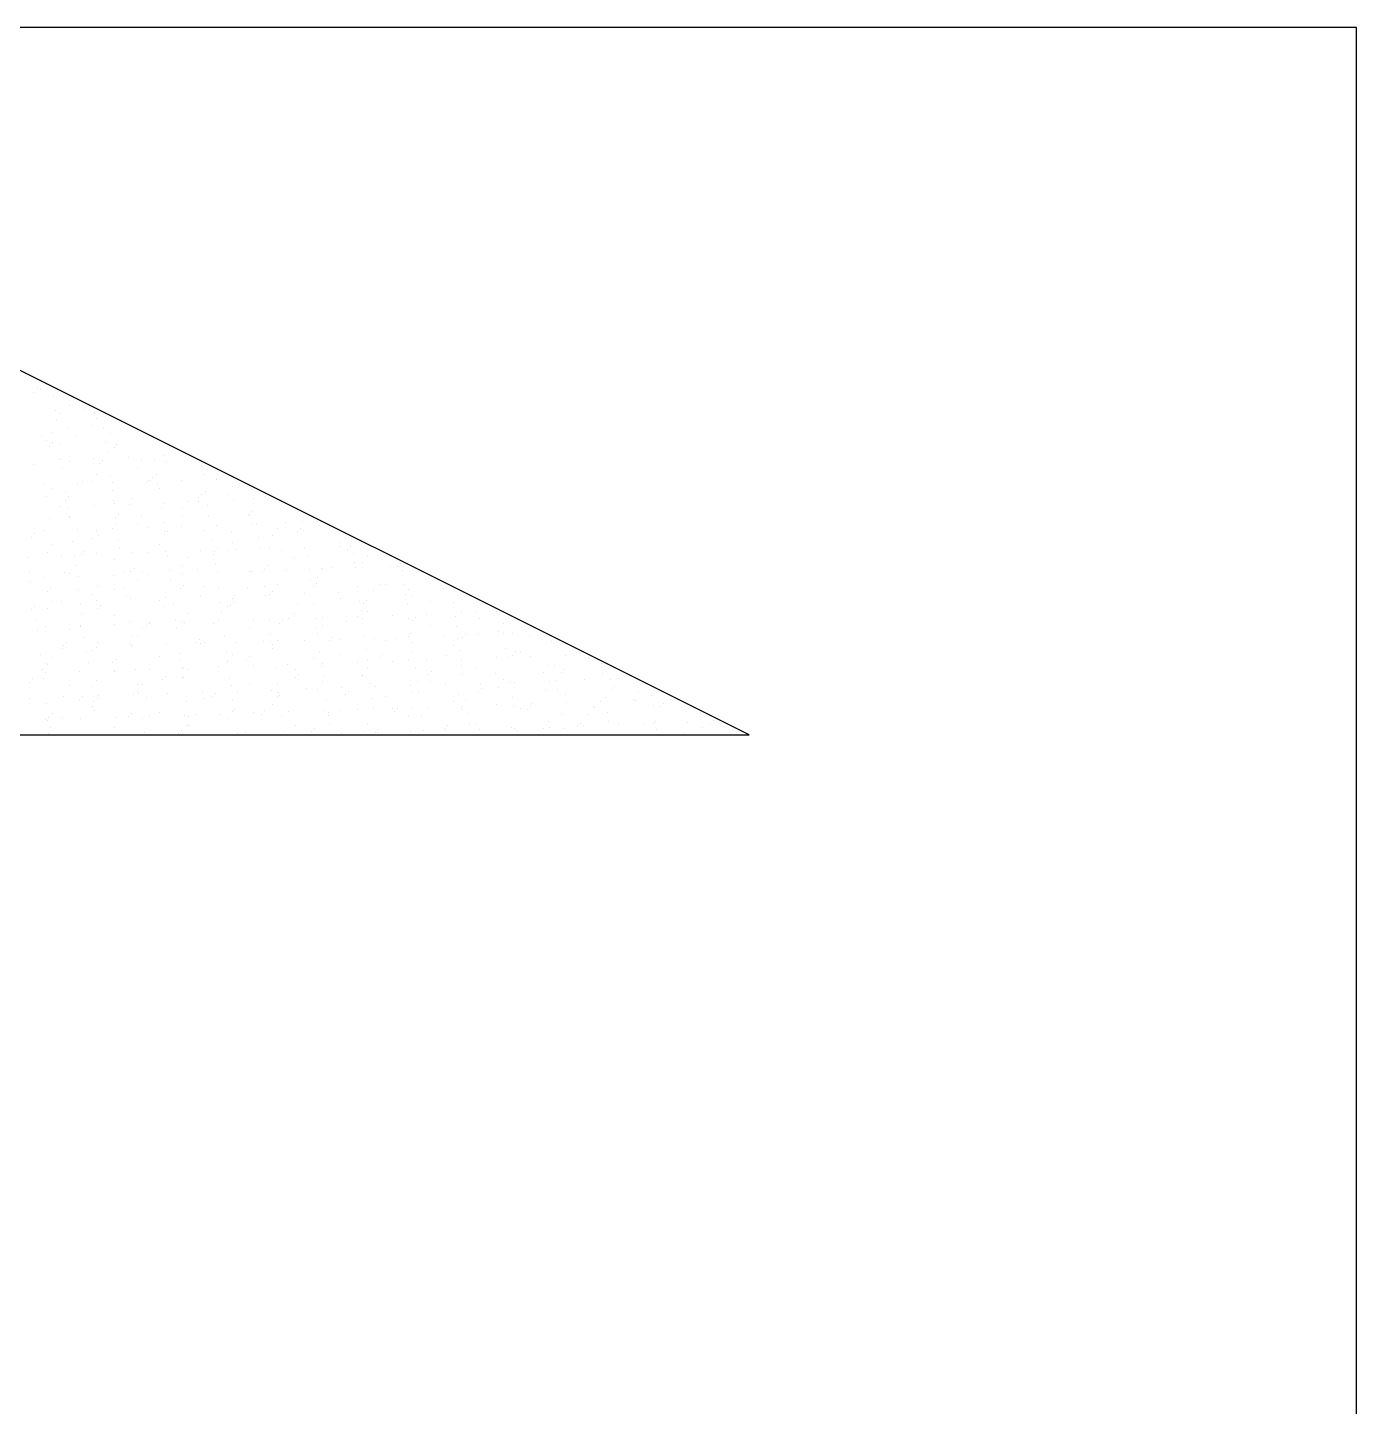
# Model space of a CAD drawing. Header units: millimetres. Extents: x 2640 to 12113, y 6003 to 13668.
# Drawn here: x 3205.7 to 3393.2, y 11271 to 11465.6 of the extents above; entities that cross this region are included whole.
import ezdxf

# ---------------------------------------------------------------- set-up
doc = ezdxf.new("R2010")
doc.units = ezdxf.units.MM

msp = doc.modelspace()

# ---------------------------------------------------------------- linework, layer by layer
msp.add_line((3307.545, 11365.786), (3160.045, 11439.536))
at = {"linetype": 'Continuous'}
for p, q in [((3206.633, 11414.184), (3206.633, 11414.184)), ((3207.062, 11414.652), (3207.062, 11414.652)), ((3207.609, 11414.601), (3207.609, 11414.601)), ((3208.428, 11415.259), (3208.428, 11415.259)), ((3209.329, 11413.658), (3209.329, 11413.658)), ((3211.581, 11412.277), (3211.581, 11412.277)), ((3214.062, 11412.223), (3214.062, 11412.223)), ((3209.601, 11411.593), (3209.601, 11411.593)), ((3209.775, 11410.271), (3209.775, 11410.271)), ((3210.237, 11411.175), (3210.237, 11411.175)), ((3213.633, 11411.755), (3213.633, 11411.755)), ((3215.132, 11411.335), (3215.132, 11411.335)), ((3215.485, 11410.472), (3215.485, 11410.472)), ((3209.125, 11408.421), (3209.125, 11408.421)), ((3211.316, 11409.227), (3211.316, 11409.227)), ((3212.588, 11408.112), (3212.588, 11408.112)), ((3214.803, 11409.401), (3214.803, 11409.401)), ((3216.498, 11409.163), (3216.498, 11409.163)), ((3217.482, 11408.272), (3217.482, 11408.272)), ((3207.694, 11407.952), (3207.694, 11407.952)), ((3208.443, 11407.35), (3208.443, 11407.35)), ((3208.863, 11406.549), (3208.863, 11406.549)), ((3209.292, 11407.017), (3209.292, 11407.017)), ((3210.23, 11406.821), (3210.23, 11406.821)), ((3216.77, 11407.098), (3216.77, 11407.098)), ((3217.956, 11406.418), (3217.956, 11406.418)), ((3218.316, 11406.797), (3218.316, 11406.797)), ((3210.206, 11404.677), (3210.206, 11404.677)), ((3210.501, 11404.756), (3210.501, 11404.756)), ((3211.596, 11404.367), (3211.596, 11404.367)), ((3215.1, 11404.837), (3215.1, 11404.837)), ((3216.291, 11404.587), (3216.291, 11404.587)), ((3216.944, 11405.776), (3216.944, 11405.776)), ((3219.995, 11404.997), (3219.995, 11404.997)), ((3221.86, 11404.613), (3221.86, 11404.613)), ((3223.666, 11404.668), (3223.666, 11404.668)), ((3224.889, 11405.157), (3224.889, 11405.157)), ((3225.316, 11404.368), (3225.316, 11404.368)), ((3227.538, 11405.594), (3227.538, 11405.594)), ((3206.546, 11404.02), (3206.546, 11404.02)), ((3210.675, 11403.434), (3210.675, 11403.434)), ((3215.5, 11402.562), (3215.5, 11402.562)), ((3215.862, 11404.119), (3215.862, 11404.119)), ((3217.398, 11402.326), (3217.398, 11402.326)), ((3221.178, 11403.542), (3221.178, 11403.542)), ((3223.938, 11402.603), (3223.938, 11402.603)), ((3230.38, 11403.622), (3230.38, 11403.622)), ((3230.691, 11402.611), (3230.691, 11402.611)), ((3207.941, 11401.092), (3207.941, 11401.092)), ((3209.139, 11400.511), (3209.139, 11400.511)), ((3212.835, 11401.252), (3212.835, 11401.252)), ((3213.546, 11401.591), (3213.546, 11401.591)), ((3214.817, 11401.491), (3214.817, 11401.491)), ((3217.67, 11400.261), (3217.67, 11400.261)), ((3217.729, 11401.412), (3217.729, 11401.412)), ((3222.623, 11401.572), (3222.623, 11401.572)), ((3222.862, 11401.69), (3222.862, 11401.69)), ((3223.291, 11402.158), (3223.291, 11402.158)), ((3224.112, 11401.28), (3224.112, 11401.28)), ((3224.331, 11400.56), (3224.331, 11400.56)), ((3227.517, 11401.732), (3227.517, 11401.732)), ((3232.316, 11401.938), (3232.316, 11401.938)), ((3232.411, 11401.892), (3232.411, 11401.892)), ((3234.595, 11400.806), (3234.595, 11400.806)), ((3237.374, 11400.449), (3237.374, 11400.449)), ((3208.457, 11399.44), (3208.457, 11399.44)), ((3211.092, 11398.913), (3211.092, 11398.913)), ((3211.13, 11399.984), (3211.13, 11399.984)), ((3211.521, 11399.381), (3211.521, 11399.381)), ((3217.844, 11398.939), (3217.844, 11398.939)), ((3217.971, 11398.508), (3217.971, 11398.508)), ((3220.079, 11398.349), (3220.079, 11398.349)), ((3220.546, 11399.161), (3220.546, 11399.161)), ((3224.974, 11398.509), (3224.974, 11398.509)), ((3228.235, 11398.755), (3228.235, 11398.755)), ((3229.862, 11399.26), (3229.862, 11399.26)), ((3229.868, 11398.669), (3229.868, 11398.669)), ((3230.291, 11399.728), (3230.291, 11399.728)), ((3230.834, 11400.172), (3230.834, 11400.172)), ((3233.913, 11399.735), (3233.913, 11399.735)), ((3234.762, 11398.829), (3234.762, 11398.829)), ((3237.548, 11399.127), (3237.548, 11399.127)), ((3239.316, 11399.509), (3239.316, 11399.509)), ((3239.656, 11398.989), (3239.656, 11398.989)), ((3208.775, 11396.385), (3208.775, 11396.385)), ((3210.291, 11398.029), (3210.291, 11398.029)), ((3211.402, 11397.919), (3211.402, 11397.919)), ((3211.576, 11396.597), (3211.576, 11396.597)), ((3211.61, 11396.457), (3211.61, 11396.457)), ((3215.185, 11398.189), (3215.185, 11398.189)), ((3218.092, 11396.484), (3218.092, 11396.484)), ((3218.521, 11396.952), (3218.521, 11396.952)), ((3221.874, 11396.704), (3221.874, 11396.704)), ((3224.566, 11397.83), (3224.566, 11397.83)), ((3227.545, 11396.732), (3227.545, 11396.732)), ((3227.553, 11397.684), (3227.553, 11397.684)), ((3231.106, 11398.107), (3231.106, 11398.107)), ((3231.28, 11396.785), (3231.28, 11396.785)), ((3236.862, 11396.831), (3236.862, 11396.831)), ((3237.066, 11396.752), (3237.066, 11396.752)), ((3237.291, 11397.299), (3237.291, 11397.299)), ((3207.91, 11394.594), (3207.91, 11394.594)), ((3212.804, 11394.754), (3212.804, 11394.754)), ((3215.514, 11394.652), (3215.514, 11394.652)), ((3217.698, 11394.914), (3217.698, 11394.914)), ((3218.298, 11395.489), (3218.298, 11395.489)), ((3221.192, 11395.632), (3221.192, 11395.632)), ((3222.592, 11395.074), (3222.592, 11395.074)), ((3224.838, 11395.765), (3224.838, 11395.765)), ((3225.012, 11394.443), (3225.012, 11394.443)), ((3225.52, 11394.522), (3225.52, 11394.522)), ((3227.486, 11395.234), (3227.486, 11395.234)), ((3230.706, 11394.701), (3230.706, 11394.701)), ((3232.38, 11395.394), (3232.38, 11395.394)), ((3237.274, 11395.554), (3237.274, 11395.554)), ((3238.002, 11395.677), (3238.002, 11395.677)), ((3240.97, 11394.948), (3240.97, 11394.948)), ((3242.169, 11395.714), (3242.169, 11395.714)), ((3244.29, 11394.869), (3244.29, 11394.869)), ((3244.542, 11395.954), (3244.542, 11395.954)), ((3244.716, 11394.632), (3244.716, 11394.632)), ((3246.648, 11395.928), (3246.648, 11395.928)), ((3247.063, 11395.874), (3247.063, 11395.874)), ((3206.321, 11393.707), (3206.321, 11393.707)), ((3206.75, 11394.175), (3206.75, 11394.175)), ((3209.154, 11392.601), (3209.154, 11392.601)), ((3212.03, 11393.147), (3212.03, 11393.147)), ((3214.832, 11393.581), (3214.832, 11393.581)), ((3215.775, 11393.955), (3215.775, 11393.955)), ((3218.57, 11393.424), (3218.57, 11393.424)), ((3224.345, 11392.65), (3224.345, 11392.65)), ((3225.091, 11394.054), (3225.091, 11394.054)), ((3231.734, 11393.335), (3231.734, 11393.335)), ((3234.545, 11394.302), (3234.545, 11394.302)), ((3234.61, 11392.896), (3234.61, 11392.896)), ((3238.274, 11393.612), (3238.274, 11393.612)), ((3240.288, 11393.877), (3240.288, 11393.877)), ((3243.861, 11394.401), (3243.861, 11394.401)), ((3249.801, 11392.945), (3249.801, 11392.945)), ((3251.439, 11393.524), (3251.439, 11393.524)), ((3205.762, 11390.805), (3205.762, 11390.805)), ((3208.471, 11391.53), (3208.471, 11391.53)), ((3210.538, 11391.168), (3210.538, 11391.168)), ((3212.302, 11391.082), (3212.302, 11391.082)), ((3213.321, 11391.277), (3213.321, 11391.277)), ((3213.75, 11391.746), (3213.75, 11391.746)), ((3215.432, 11391.328), (3215.432, 11391.328)), ((3217.985, 11390.598), (3217.985, 11390.598)), ((3218.744, 11392.102), (3218.744, 11392.102)), ((3220.327, 11391.488), (3220.327, 11391.488)), ((3222.775, 11391.526), (3222.775, 11391.526)), ((3225.221, 11391.648), (3225.221, 11391.648)), ((3225.466, 11390.993), (3225.466, 11390.993)), ((3228.249, 11390.845), (3228.249, 11390.845)), ((3230.115, 11391.808), (3230.115, 11391.808)), ((3232.006, 11391.27), (3232.006, 11391.27)), ((3232.091, 11391.625), (3232.091, 11391.625)), ((3232.52, 11392.093), (3232.52, 11392.093)), ((3233.927, 11391.825), (3233.927, 11391.825)), ((3235.009, 11391.968), (3235.009, 11391.968)), ((3238.448, 11392.29), (3238.448, 11392.29)), ((3239.903, 11392.128), (3239.903, 11392.128)), ((3241.545, 11391.873), (3241.545, 11391.873)), ((3243.441, 11390.894), (3243.441, 11390.894)), ((3244.797, 11392.288), (3244.797, 11392.288)), ((3245.171, 11391.182), (3245.171, 11391.182)), ((3249.691, 11392.448), (3249.691, 11392.448)), ((3250.861, 11391.972), (3250.861, 11391.972)), ((3251.29, 11392.44), (3251.29, 11392.44)), ((3251.711, 11391.459), (3251.711, 11391.459)), ((3253.705, 11391.141), (3253.705, 11391.141)), ((3206.034, 11388.74), (3206.034, 11388.74)), ((3211.005, 11388.749), (3211.005, 11388.749)), ((3212.476, 11389.76), (3212.476, 11389.76)), ((3219.198, 11388.651), (3219.198, 11388.651)), ((3220.321, 11388.848), (3220.321, 11388.848)), ((3220.75, 11389.316), (3220.75, 11389.316)), ((3221.889, 11388.794), (3221.889, 11388.794)), ((3225.738, 11388.928), (3225.738, 11388.928)), ((3227.567, 11389.774), (3227.567, 11389.774)), ((3227.571, 11388.585), (3227.571, 11388.585)), ((3229.775, 11389.096), (3229.775, 11389.096)), ((3232.18, 11389.948), (3232.18, 11389.948)), ((3232.465, 11388.745), (3232.465, 11388.745)), ((3237.081, 11388.842), (3237.081, 11388.842)), ((3237.359, 11388.905), (3237.359, 11388.905)), ((3238.903, 11388.84), (3238.903, 11388.84)), ((3239.091, 11389.195), (3239.091, 11389.195)), ((3239.52, 11389.663), (3239.52, 11389.663)), ((3242.253, 11389.065), (3242.253, 11389.065)), ((3245.443, 11389.117), (3245.443, 11389.117)), ((3247.148, 11389.225), (3247.148, 11389.225)), ((3247.345, 11389.089), (3247.345, 11389.089)), ((3248.545, 11389.443), (3248.545, 11389.443)), ((3251.885, 11390.137), (3251.885, 11390.137)), ((3252.042, 11389.385), (3252.042, 11389.385)), ((3253.023, 11390.069), (3253.023, 11390.069)), ((3256.936, 11389.545), (3256.936, 11389.545)), ((3257.861, 11389.542), (3257.861, 11389.542)), ((3258.29, 11390.01), (3258.29, 11390.01)), ((3258.607, 11389.029), (3258.607, 11389.029)), ((3206.208, 11387.418), (3206.208, 11387.418)), ((3207.994, 11387.945), (3207.994, 11387.945)), ((3211.625, 11388.547), (3211.625, 11388.547)), ((3212.889, 11388.105), (3212.889, 11388.105)), ((3215.528, 11386.742), (3215.528, 11386.742)), ((3217.783, 11388.265), (3217.783, 11388.265)), ((3221.206, 11387.722), (3221.206, 11387.722)), ((3222.677, 11388.425), (3222.677, 11388.425)), ((3225.912, 11387.606), (3225.912, 11387.606)), ((3227.75, 11386.887), (3227.75, 11386.887)), ((3230.72, 11386.791), (3230.72, 11386.791)), ((3236.774, 11386.667), (3236.774, 11386.667)), ((3239.174, 11386.775), (3239.174, 11386.775)), ((3240.984, 11387.038), (3240.984, 11387.038)), ((3245.617, 11387.795), (3245.617, 11387.795)), ((3246.091, 11386.766), (3246.091, 11386.766)), ((3246.52, 11387.234), (3246.52, 11387.234)), ((3246.663, 11388.018), (3246.663, 11388.018)), ((3252.339, 11386.687), (3252.339, 11386.687)), ((3255.544, 11387.014), (3255.544, 11387.014)), ((3256.176, 11387.087), (3256.176, 11387.087)), ((3258.879, 11386.964), (3258.879, 11386.964)), ((3264.861, 11387.113), (3264.861, 11387.113)), ((3208.551, 11386.071), (3208.551, 11386.071)), ((3208.98, 11386.54), (3208.98, 11386.54)), ((3209.168, 11384.691), (3209.168, 11384.691)), ((3212.93, 11386.31), (3212.93, 11386.31)), ((3214.846, 11385.671), (3214.846, 11385.671)), ((3215.401, 11384.831), (3215.401, 11384.831)), ((3218.004, 11386.32), (3218.004, 11386.32)), ((3219.47, 11386.587), (3219.47, 11386.587)), ((3219.644, 11385.264), (3219.644, 11385.264)), ((3220.295, 11384.991), (3220.295, 11384.991)), ((3224.36, 11384.74), (3224.36, 11384.74)), ((3225.19, 11385.151), (3225.19, 11385.151)), ((3227.321, 11386.418), (3227.321, 11386.418)), ((3230.084, 11385.311), (3230.084, 11385.311)), ((3232.634, 11386.498), (3232.634, 11386.498)), ((3234.624, 11384.986), (3234.624, 11384.986)), ((3234.978, 11385.471), (3234.978, 11385.471)), ((3239.348, 11385.453), (3239.348, 11385.453)), ((3239.872, 11385.631), (3239.872, 11385.631)), ((3240.302, 11385.967), (3240.302, 11385.967)), ((3244.766, 11385.791), (3244.766, 11385.791)), ((3249.66, 11385.951), (3249.66, 11385.951)), ((3249.816, 11385.035), (3249.816, 11385.035)), ((3253.519, 11384.804), (3253.519, 11384.804)), ((3254.554, 11386.111), (3254.554, 11386.111)), ((3259.053, 11385.641), (3259.053, 11385.641)), ((3259.448, 11386.271), (3259.448, 11386.271)), ((3260.08, 11385.282), (3260.08, 11385.282)), ((3264.343, 11386.431), (3264.343, 11386.431)), ((3265.758, 11386.262), (3265.758, 11386.262)), ((3206.234, 11383.543), (3206.234, 11383.543)), ((3206.662, 11383.968), (3206.662, 11383.968)), ((3208.486, 11383.62), (3208.486, 11383.62)), ((3210.507, 11384.671), (3210.507, 11384.671)), ((3213.202, 11384.245), (3213.202, 11384.245)), ((3213.376, 11382.923), (3213.376, 11382.923)), ((3215.55, 11383.642), (3215.55, 11383.642)), ((3215.979, 11384.11), (3215.979, 11384.11)), ((3225.004, 11383.89), (3225.004, 11383.89)), ((3226.366, 11384.156), (3226.366, 11384.156)), ((3228.264, 11382.935), (3228.264, 11382.935)), ((3232.906, 11384.433), (3232.906, 11384.433)), ((3233.08, 11383.111), (3233.08, 11383.111)), ((3233.942, 11383.915), (3233.942, 11383.915)), ((3234.32, 11383.989), (3234.32, 11383.989)), ((3234.749, 11384.457), (3234.749, 11384.457)), ((3243.455, 11382.984), (3243.455, 11382.984)), ((3243.774, 11384.237), (3243.774, 11384.237)), ((3246.071, 11384.345), (3246.071, 11384.345)), ((3252.611, 11384.622), (3252.611, 11384.622)), ((3252.785, 11383.3), (3252.785, 11383.3)), ((3253.09, 11384.336), (3253.09, 11384.336)), ((3253.72, 11383.231), (3253.72, 11383.231)), ((3259.398, 11384.211), (3259.398, 11384.211)), ((3262.077, 11382.845), (3262.077, 11382.845)), ((3262.544, 11384.584), (3262.544, 11384.584)), ((3265.775, 11384.533), (3265.775, 11384.533)), ((3266.971, 11383.005), (3266.971, 11383.005)), ((3268.911, 11383.279), (3268.911, 11383.279)), ((3271.865, 11383.165), (3271.865, 11383.165)), ((3206.934, 11381.903), (3206.934, 11381.903)), ((3208.242, 11381.085), (3208.242, 11381.085)), ((3213.136, 11381.245), (3213.136, 11381.245)), ((3213.234, 11381.114), (3213.234, 11381.114)), ((3217.999, 11382.688), (3217.999, 11382.688)), ((3218.03, 11381.405), (3218.03, 11381.405)), ((3220.098, 11381.814), (3220.098, 11381.814)), ((3221.903, 11380.884), (3221.903, 11380.884)), ((3222.55, 11381.212), (3222.55, 11381.212)), ((3222.924, 11381.565), (3222.924, 11381.565)), ((3222.979, 11381.681), (3222.979, 11381.681)), ((3226.638, 11382.091), (3226.638, 11382.091)), ((3227.581, 11381.864), (3227.581, 11381.864)), ((3227.818, 11381.725), (3227.818, 11381.725)), ((3232.004, 11381.461), (3232.004, 11381.461)), ((3232.712, 11381.885), (3232.712, 11381.885)), ((3237.095, 11380.932), (3237.095, 11380.932)), ((3237.606, 11382.045), (3237.606, 11382.045)), ((3239.803, 11382.003), (3239.803, 11382.003)), ((3241.32, 11381.559), (3241.32, 11381.559)), ((3241.749, 11382.028), (3241.749, 11382.028)), ((3242.501, 11382.205), (3242.501, 11382.205)), ((3246.343, 11382.28), (3246.343, 11382.28)), ((3246.517, 11380.958), (3246.517, 11380.958)), ((3247.359, 11381.179), (3247.359, 11381.179)), ((3247.395, 11382.365), (3247.395, 11382.365)), ((3250.774, 11381.808), (3250.774, 11381.808)), ((3252.289, 11382.525), (3252.289, 11382.525)), ((3253.037, 11382.16), (3253.037, 11382.16)), ((3257.183, 11382.685), (3257.183, 11382.685)), ((3259.507, 11382.191), (3259.507, 11382.191)), ((3260.09, 11381.907), (3260.09, 11381.907)), ((3260.519, 11382.375), (3260.519, 11382.375)), ((3262.551, 11381.228), (3262.551, 11381.228)), ((3266.047, 11382.468), (3266.047, 11382.468)), ((3266.221, 11381.146), (3266.221, 11381.146)), ((3269.544, 11382.155), (3269.544, 11382.155)), ((3272.815, 11381.475), (3272.815, 11381.475)), ((3207.108, 11380.581), (3207.108, 11380.581)), ((3211.209, 11378.904), (3211.209, 11378.904)), ((3211.639, 11380.637), (3211.639, 11380.637)), ((3213.83, 11379.473), (3213.83, 11379.473)), ((3220.37, 11379.749), (3220.37, 11379.749)), ((3221.221, 11379.813), (3221.221, 11379.813)), ((3226.812, 11380.769), (3226.812, 11380.769)), ((3229.979, 11379.251), (3229.979, 11379.251)), ((3230.735, 11378.881), (3230.735, 11378.881)), ((3233.535, 11379.661), (3233.535, 11379.661)), ((3239.004, 11379.031), (3239.004, 11379.031)), ((3239.957, 11378.982), (3239.957, 11378.982)), ((3240.075, 11379.938), (3240.075, 11379.938)), ((3240.999, 11379.128), (3240.999, 11379.128)), ((3244.851, 11379.142), (3244.851, 11379.142)), ((3246.677, 11380.108), (3246.677, 11380.108)), ((3248.32, 11379.13), (3248.32, 11379.13)), ((3248.749, 11379.598), (3248.749, 11379.598)), ((3249.745, 11379.302), (3249.745, 11379.302)), ((3253.239, 11379.85), (3253.239, 11379.85)), ((3254.639, 11379.462), (3254.639, 11379.462)), ((3256.191, 11379.177), (3256.191, 11379.177)), ((3257.774, 11379.378), (3257.774, 11379.378)), ((3259.533, 11379.622), (3259.533, 11379.622)), ((3259.779, 11380.126), (3259.779, 11380.126)), ((3264.427, 11379.782), (3264.427, 11379.782)), ((3266.455, 11379.423), (3266.455, 11379.423)), ((3267.09, 11379.477), (3267.09, 11379.477)), ((3267.519, 11379.945), (3267.519, 11379.945)), ((3269.322, 11379.942), (3269.322, 11379.942)), ((3272.133, 11380.404), (3272.133, 11380.404)), ((3272.944, 11380.038), (3272.944, 11380.038)), ((3274.216, 11380.102), (3274.216, 11380.102)), ((3276.544, 11379.725), (3276.544, 11379.725)), ((3279.658, 11378.993), (3279.658, 11378.993)), ((3207.562, 11377.131), (3207.562, 11377.131)), ((3210.592, 11378.022), (3210.592, 11378.022)), ((3210.78, 11378.436), (3210.78, 11378.436)), ((3214.102, 11377.408), (3214.102, 11377.408)), ((3214.86, 11377.761), (3214.86, 11377.761)), ((3215.486, 11378.182), (3215.486, 11378.182)), ((3215.543, 11378.832), (3215.543, 11378.832)), ((3220.234, 11378.684), (3220.234, 11378.684)), ((3220.38, 11378.342), (3220.38, 11378.342)), ((3220.544, 11378.427), (3220.544, 11378.427)), ((3225.274, 11378.502), (3225.274, 11378.502)), ((3227.266, 11377.319), (3227.266, 11377.319)), ((3229.55, 11378.783), (3229.55, 11378.783)), ((3230.168, 11378.662), (3230.168, 11378.662)), ((3233.806, 11377.596), (3233.806, 11377.596)), ((3234.638, 11377.077), (3234.638, 11377.077)), ((3235.063, 11378.822), (3235.063, 11378.822)), ((3240.249, 11378.616), (3240.249, 11378.616)), ((3240.316, 11378.057), (3240.316, 11378.057)), ((3246.971, 11377.508), (3246.971, 11377.508)), ((3249.83, 11377.125), (3249.83, 11377.125)), ((3253.511, 11377.785), (3253.511, 11377.785)), ((3255.749, 11377.169), (3255.749, 11377.169)), ((3259.953, 11378.804), (3259.953, 11378.804)), ((3260.094, 11377.372), (3260.094, 11377.372)), ((3264.773, 11376.949), (3264.773, 11376.949)), ((3265.773, 11378.352), (3265.773, 11378.352)), ((3266.675, 11377.696), (3266.675, 11377.696)), ((3273.215, 11377.973), (3273.215, 11377.973)), ((3274.09, 11377.048), (3274.09, 11377.048)), ((3274.519, 11377.516), (3274.519, 11377.516)), ((3275.286, 11377.421), (3275.286, 11377.421)), ((3281.622, 11376.988), (3281.622, 11376.988)), ((3283.543, 11377.296), (3283.543, 11377.296)), ((3207.834, 11375.066), (3207.834, 11375.066)), ((3208.463, 11375.908), (3208.463, 11375.908)), ((3208.5, 11375.71), (3208.5, 11375.71)), ((3209.182, 11376.781), (3209.182, 11376.781)), ((3214.276, 11376.085), (3214.276, 11376.085)), ((3217.78, 11376.006), (3217.78, 11376.006)), ((3218.209, 11376.475), (3218.209, 11376.475)), ((3220.998, 11374.977), (3220.998, 11374.977)), ((3222.893, 11375.068), (3222.893, 11375.068)), ((3224.374, 11376.83), (3224.374, 11376.83)), ((3227.233, 11376.255), (3227.233, 11376.255)), ((3227.538, 11375.254), (3227.538, 11375.254)), ((3227.787, 11375.228), (3227.787, 11375.228)), ((3228.278, 11375.025), (3228.278, 11375.025)), ((3232.681, 11375.388), (3232.681, 11375.388)), ((3233.956, 11376.005), (3233.956, 11376.005)), ((3233.98, 11376.274), (3233.98, 11376.274)), ((3236.55, 11376.353), (3236.55, 11376.353)), ((3236.979, 11376.822), (3236.979, 11376.822)), ((3237.575, 11375.548), (3237.575, 11375.548)), ((3240.703, 11375.166), (3240.703, 11375.166)), ((3242.469, 11375.708), (3242.469, 11375.708)), ((3243.47, 11375.074), (3243.47, 11375.074)), ((3246.003, 11376.602), (3246.003, 11376.602)), ((3247.243, 11375.443), (3247.243, 11375.443)), ((3247.364, 11375.868), (3247.364, 11375.868)), ((3252.258, 11376.028), (3252.258, 11376.028)), ((3253.685, 11376.462), (3253.685, 11376.462)), ((3253.734, 11375.321), (3253.734, 11375.321)), ((3255.32, 11376.7), (3255.32, 11376.7)), ((3257.152, 11376.188), (3257.152, 11376.188)), ((3259.412, 11376.301), (3259.412, 11376.301)), ((3260.407, 11375.354), (3260.407, 11375.354)), ((3262.046, 11376.348), (3262.046, 11376.348)), ((3266.94, 11376.508), (3266.94, 11376.508)), ((3266.947, 11375.631), (3266.947, 11375.631)), ((3268.926, 11375.37), (3268.926, 11375.37)), ((3271.834, 11376.668), (3271.834, 11376.668)), ((3273.389, 11376.651), (3273.389, 11376.651)), ((3276.728, 11376.828), (3276.728, 11376.828)), ((3279.19, 11375.616), (3279.19, 11375.616)), ((3280.112, 11375.543), (3280.112, 11375.543)), ((3281.519, 11375.086), (3281.519, 11375.086)), ((3284.868, 11376.597), (3284.868, 11376.597)), ((3286.652, 11375.82), (3286.652, 11375.82)), ((3206.009, 11373.23), (3206.009, 11373.23)), ((3206.438, 11373.698), (3206.438, 11373.698)), ((3208.008, 11373.744), (3208.008, 11373.744)), ((3208.21, 11374.588), (3208.21, 11374.588)), ((3213.105, 11374.748), (3213.105, 11374.748)), ((3215.463, 11373.478), (3215.463, 11373.478)), ((3217.999, 11374.908), (3217.999, 11374.908)), ((3218.014, 11374.778), (3218.014, 11374.778)), ((3224.78, 11373.577), (3224.78, 11373.577)), ((3225.209, 11374.045), (3225.209, 11374.045)), ((3227.596, 11373.954), (3227.596, 11373.954)), ((3227.712, 11373.932), (3227.712, 11373.932)), ((3234.233, 11373.825), (3234.233, 11373.825)), ((3237.109, 11373.023), (3237.109, 11373.023)), ((3240.975, 11373.101), (3240.975, 11373.101)), ((3243.55, 11373.924), (3243.55, 11373.924)), ((3243.979, 11374.392), (3243.979, 11374.392)), ((3247.374, 11373.269), (3247.374, 11373.269)), ((3247.417, 11374.121), (3247.417, 11374.121)), ((3253.003, 11374.172), (3253.003, 11374.172)), ((3253.052, 11374.25), (3253.052, 11374.25)), ((3254.139, 11373.012), (3254.139, 11373.012)), ((3260.679, 11373.289), (3260.679, 11373.289)), ((3262.32, 11374.271), (3262.32, 11374.271)), ((3262.565, 11373.318), (3262.565, 11373.318)), ((3262.749, 11374.739), (3262.749, 11374.739)), ((3267.121, 11374.309), (3267.121, 11374.309)), ((3269.569, 11373.082), (3269.569, 11373.082)), ((3271.773, 11374.519), (3271.773, 11374.519)), ((3272.83, 11373.565), (3272.83, 11373.565)), ((3273.844, 11373.201), (3273.844, 11373.201)), ((3274.463, 11373.242), (3274.463, 11373.242)), ((3278.508, 11374.545), (3278.508, 11374.545)), ((3279.357, 11373.402), (3279.357, 11373.402)), ((3280.384, 11373.478), (3280.384, 11373.478)), ((3281.09, 11374.618), (3281.09, 11374.618)), ((3284.251, 11373.562), (3284.251, 11373.562)), ((3286.826, 11374.498), (3286.826, 11374.498)), ((3288.021, 11373.614), (3288.021, 11373.614)), ((3289.145, 11373.722), (3289.145, 11373.722)), ((3210.839, 11371.162), (3210.839, 11371.162)), ((3211.653, 11372.727), (3211.653, 11372.727)), ((3213.438, 11371.268), (3213.438, 11371.268)), ((3214.73, 11372.635), (3214.73, 11372.635)), ((3215.733, 11371.322), (3215.733, 11371.322)), ((3220.627, 11371.482), (3220.627, 11371.482)), ((3221.235, 11371.903), (3221.235, 11371.903)), ((3221.27, 11372.912), (3221.27, 11372.912)), ((3221.444, 11371.59), (3221.444, 11371.59)), ((3221.918, 11372.974), (3221.918, 11372.974)), ((3225.521, 11371.642), (3225.521, 11371.642)), ((3230.416, 11371.802), (3230.416, 11371.802)), ((3231.779, 11371.147), (3231.779, 11371.147)), ((3232.208, 11371.616), (3232.208, 11371.616)), ((3234.435, 11372.824), (3234.435, 11372.824)), ((3235.31, 11371.962), (3235.31, 11371.962)), ((3240.204, 11372.122), (3240.204, 11372.122)), ((3241.013, 11371.218), (3241.013, 11371.218)), ((3241.149, 11371.779), (3241.149, 11371.779)), ((3241.233, 11371.396), (3241.233, 11371.396)), ((3245.098, 11372.282), (3245.098, 11372.282)), ((3246.691, 11372.198), (3246.691, 11372.198)), ((3249.992, 11372.442), (3249.992, 11372.442)), ((3250.549, 11371.494), (3250.549, 11371.494)), ((3250.978, 11371.963), (3250.978, 11371.963)), ((3254.886, 11372.602), (3254.886, 11372.602)), ((3256.205, 11371.267), (3256.205, 11371.267)), ((3259.78, 11372.762), (3259.78, 11372.762)), ((3260.003, 11371.743), (3260.003, 11371.743)), ((3260.853, 11371.967), (3260.853, 11371.967)), ((3264.675, 11372.922), (3264.675, 11372.922)), ((3266.469, 11371.514), (3266.469, 11371.514)), ((3269.319, 11371.841), (3269.319, 11371.841)), ((3269.748, 11372.31), (3269.748, 11372.31)), ((3272.147, 11372.494), (3272.147, 11372.494)), ((3274.116, 11371.136), (3274.116, 11371.136)), ((3278.773, 11372.09), (3278.773, 11372.09)), ((3280.558, 11372.156), (3280.558, 11372.156)), ((3281.661, 11371.562), (3281.661, 11371.562)), ((3288.089, 11372.189), (3288.089, 11372.189)), ((3288.518, 11372.657), (3288.518, 11372.657)), ((3291.925, 11371.809), (3291.925, 11371.809)), ((3293.82, 11371.324), (3293.82, 11371.324)), ((3205.945, 11371.002), (3205.945, 11371.002)), ((3208.462, 11370.294), (3208.462, 11370.294)), ((3213.009, 11370.8), (3213.009, 11370.8)), ((3214.875, 11369.851), (3214.875, 11369.851)), ((3215.002, 11370.57), (3215.002, 11370.57)), ((3215.176, 11369.248), (3215.176, 11369.248)), ((3215.557, 11370.922), (3215.557, 11370.922)), ((3222.463, 11371.049), (3222.463, 11371.049)), ((3228.167, 11370.482), (3228.167, 11370.482)), ((3230.749, 11370.971), (3230.749, 11370.971)), ((3234.653, 11369.167), (3234.653, 11369.167)), ((3234.707, 11370.759), (3234.707, 11370.759)), ((3234.881, 11369.437), (3234.881, 11369.437)), ((3239.208, 11369.186), (3239.208, 11369.186)), ((3240.331, 11370.147), (3240.331, 11370.147)), ((3247.448, 11369.219), (3247.448, 11369.219)), ((3247.871, 11370.671), (3247.871, 11370.671)), ((3249.845, 11369.215), (3249.845, 11369.215)), ((3252.342, 11369.379), (3252.342, 11369.379)), ((3254.411, 11370.947), (3254.411, 11370.947)), ((3254.585, 11369.625), (3254.585, 11369.625)), ((3257.237, 11369.539), (3257.237, 11369.539)), ((3257.978, 11369.533), (3257.978, 11369.533)), ((3260.109, 11369.462), (3260.109, 11369.462)), ((3262.131, 11369.699), (3262.131, 11369.699)), ((3265.787, 11370.442), (3265.787, 11370.442)), ((3267.003, 11369.313), (3267.003, 11369.313)), ((3267.025, 11369.859), (3267.025, 11369.859)), ((3267.576, 11370.859), (3267.576, 11370.859)), ((3271.919, 11370.019), (3271.919, 11370.019)), ((3274.29, 11369.814), (3274.29, 11369.814)), ((3275.301, 11369.511), (3275.301, 11369.511)), ((3276.319, 11369.412), (3276.319, 11369.412)), ((3276.748, 11369.88), (3276.748, 11369.88)), ((3276.813, 11370.179), (3276.813, 11370.179)), ((3281.707, 11370.339), (3281.707, 11370.339)), ((3285.565, 11369.758), (3285.565, 11369.758)), ((3285.773, 11369.66), (3285.773, 11369.66)), ((3286.601, 11370.499), (3286.601, 11370.499)), ((3287.28, 11371.048), (3287.28, 11371.048)), ((3291.243, 11370.738), (3291.243, 11370.738)), ((3291.496, 11370.659), (3291.496, 11370.659)), ((3293.994, 11370.002), (3293.994, 11370.002)), ((3295.089, 11369.759), (3295.089, 11369.759)), ((3295.518, 11370.227), (3295.518, 11370.227)), ((3296.39, 11370.819), (3296.39, 11370.819)), ((3208.295, 11367.939), (3208.295, 11367.939)), ((3208.514, 11367.8), (3208.514, 11367.8)), ((3208.734, 11368.229), (3208.734, 11368.229)), ((3209.197, 11368.871), (3209.197, 11368.871)), ((3210.693, 11368.272), (3210.693, 11368.272)), ((3213.189, 11368.099), (3213.189, 11368.099)), ((3218.084, 11368.259), (3218.084, 11368.259)), ((3220.009, 11368.371), (3220.009, 11368.371)), ((3220.438, 11368.839), (3220.438, 11368.839)), ((3221.898, 11368.14), (3221.898, 11368.14)), ((3222.978, 11368.419), (3222.978, 11368.419)), ((3224.388, 11368.92), (3224.388, 11368.92)), ((3227.872, 11368.579), (3227.872, 11368.579)), ((3228.438, 11368.417), (3228.438, 11368.417)), ((3229.463, 11368.619), (3229.463, 11368.619)), ((3232.766, 11368.739), (3232.766, 11368.739)), ((3233.97, 11368.095), (3233.97, 11368.095)), ((3237.66, 11368.899), (3237.66, 11368.899)), ((3238.779, 11368.718), (3238.779, 11368.718)), ((3241.603, 11368.329), (3241.603, 11368.329)), ((3242.554, 11369.059), (3242.554, 11369.059)), ((3248.143, 11368.606), (3248.143, 11368.606)), ((3248.233, 11368.966), (3248.233, 11368.966)), ((3248.317, 11367.283), (3248.317, 11367.283)), ((3253.748, 11367.411), (3253.748, 11367.411)), ((3257.549, 11369.065), (3257.549, 11369.065)), ((3259.426, 11368.391), (3259.426, 11368.391)), ((3261.307, 11368.517), (3261.307, 11368.517)), ((3267.847, 11368.794), (3267.847, 11368.794)), ((3268.021, 11367.472), (3268.021, 11367.472)), ((3268.94, 11367.46), (3268.94, 11367.46)), ((3279.204, 11367.706), (3279.204, 11367.706)), ((3281.012, 11368.706), (3281.012, 11368.706)), ((3283.748, 11367.451), (3283.748, 11367.451)), ((3284.883, 11368.687), (3284.883, 11368.687)), ((3287.552, 11368.983), (3287.552, 11368.983)), ((3287.726, 11367.661), (3287.726, 11367.661)), ((3289.114, 11367.224), (3289.114, 11367.224)), ((3292.773, 11367.231), (3292.773, 11367.231)), ((3294.008, 11367.384), (3294.008, 11367.384)), ((3294.396, 11367.755), (3294.396, 11367.755)), ((3298.902, 11367.544), (3298.902, 11367.544)), ((3300.716, 11368.894), (3300.716, 11368.894)), ((3302.089, 11367.33), (3302.089, 11367.33)), ((3302.518, 11367.798), (3302.518, 11367.798)), ((3208.668, 11366.062), (3208.668, 11366.062)), ((3208.908, 11366.906), (3208.908, 11366.906)), ((3215.63, 11365.798), (3215.63, 11365.798)), ((3217.692, 11365.843), (3217.692, 11365.843)), ((3218.028, 11366.868), (3218.028, 11366.868)), ((3222.17, 11366.075), (3222.17, 11366.075)), ((3227.009, 11365.941), (3227.009, 11365.941)), ((3227.438, 11366.409), (3227.438, 11366.409)), ((3227.61, 11366.044), (3227.61, 11366.044)), ((3228.292, 11367.115), (3228.292, 11367.115)), ((3228.612, 11367.095), (3228.612, 11367.095)), ((3235.335, 11365.987), (3235.335, 11365.987)), ((3236.462, 11366.19), (3236.462, 11366.19)), ((3241.875, 11366.264), (3241.875, 11366.264)), ((3243.484, 11367.164), (3243.484, 11367.164)), ((3245.779, 11366.288), (3245.779, 11366.288)), ((3246.208, 11366.757), (3246.208, 11366.757)), ((3249.961, 11365.944), (3249.961, 11365.944)), ((3253.066, 11366.34), (3253.066, 11366.34)), ((3254.855, 11366.104), (3254.855, 11366.104)), ((3255.039, 11366.175), (3255.039, 11366.175)), ((3255.232, 11366.537), (3255.232, 11366.537)), ((3259.749, 11366.264), (3259.749, 11366.264)), ((3261.579, 11366.452), (3261.579, 11366.452)), ((3264.549, 11366.635), (3264.549, 11366.635)), ((3264.643, 11366.424), (3264.643, 11366.424)), ((3264.978, 11367.104), (3264.978, 11367.104)), ((3269.538, 11366.584), (3269.538, 11366.584)), ((3274.002, 11366.884), (3274.002, 11366.884)), ((3274.432, 11366.744), (3274.432, 11366.744)), ((3274.744, 11366.364), (3274.744, 11366.364)), ((3278.522, 11366.635), (3278.522, 11366.635)), ((3279.326, 11366.904), (3279.326, 11366.904)), ((3281.284, 11366.641), (3281.284, 11366.641)), ((3283.319, 11366.982), (3283.319, 11366.982)), ((3284.22, 11367.064), (3284.22, 11367.064)), ((3294.448, 11366.552), (3294.448, 11366.552)), ((3298.3, 11365.951), (3298.3, 11365.951)), ((3300.988, 11366.829), (3300.988, 11366.829)), ((3303.978, 11366.931), (3303.978, 11366.931))]:
    msp.add_line(p, q, dxfattribs=at)
at = {"color": 85, "true_color": 0x58ba48}
msp.add_line((3161.753, 11365.786), (3307.545, 11365.786), dxfattribs=at)
msp.add_lwpolyline([(2643.227, 10745.787), (3393.227, 10745.787), (3393.227, 11465.613), (2643.227, 11465.613)], close=True)

doc.saveas('drawing.dxf')
